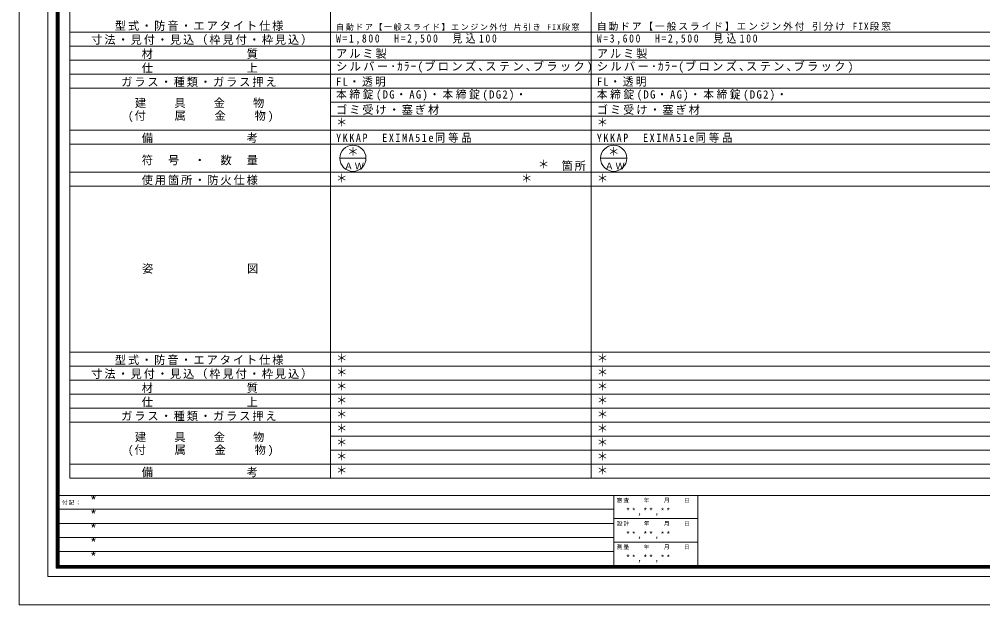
# Model space of a CAD drawing. Units: millimetres, scale not verified. Extents: x -14850 to 14850, y -10500 to 10500.
# Drawn here: x -14850 to 2332, y -10500 to -65 of the extents above; entities that cross this region are included whole.
import ezdxf
from ezdxf.enums import TextEntityAlignment as Align

# ---------------------------------------------------------------- set-up
doc = ezdxf.new("R2010")
doc.units = ezdxf.units.MM
doc.header["$LTSCALE"] = 50
doc.layers.add('0-0_0', color=7, linetype='Continuous')
doc.layers.add('0-1_USER1', color=7, linetype='Continuous', lineweight=18)
doc.styles.add('ＭＳ ゴシック', font='')
doc.styles.get('ＭＳ ゴシック').set_extended_font_data('MS Gothic')

msp = doc.modelspace()

# ---------------------------------------------------------------- linework, layer by layer
at = {"layer": '0-1_USER1'}
for p, q in [((-14850, -10500), (-14850, 10500)), ((-14340.23, -9999.25), (-14340.23, 9987.41)), ((-14190.23, -9849.81), (-14190.23, 9837.97)), ((-14177.82, -9837.41), (-14177.82, 9825.57)), ((-14164.85, -9825), (-14164.85, 9812.59)), ((-14152.44, -9812.03), (-14152.44, 9799.62)), ((-14140.04, -9799.06), (-14140.04, 9787.22)), ((-13949.96, -8247.06), (-13949.96, 9617.94)), ((-9299.96, -8247.06), (-9299.96, 9617.94)), ((-4649.96, -8247.06), (-4649.96, 9617.94)), ((-13949.96, -292.06), (13950.04, -292.06)), ((-13949.96, -542.06), (13950.04, -542.06)), ((-13949.96, -792.06), (13950.04, -792.06)), ((-13949.96, -1042.06), (13950.04, -1042.06)), ((-13949.96, -1292.06), (13950.04, -1292.06)), ((-9299.96, -1542.06), (13950.04, -1542.06)), ((-9299.96, -1792.06), (13950.04, -1792.06)), ((-13949.96, -2042.06), (13950.04, -2042.06)), ((-13949.96, -2292.06), (13950.04, -2292.06)), ((-9133.29, -2542.06), (-8666.63, -2542.06)), ((-4483.29, -2542.06), (-4016.63, -2542.06)), ((-13949.96, -2792.06), (13950.04, -2792.06)), ((-13949.96, -3042.06), (13950.04, -3042.06)), ((-13949.96, -5997.06), (13950.04, -5997.06)), ((-13949.96, -6247.06), (13950.04, -6247.06)), ((-13949.96, -6497.06), (13950.04, -6497.06)), ((-13949.96, -6747.06), (13950.04, -6747.06)), ((-13949.96, -6997.06), (13950.04, -6997.06)), ((-13949.96, -7247.06), (13950.04, -7247.06)), ((-9299.96, -7497.06), (13950.04, -7497.06)), ((-9299.96, -7747.06), (13950.04, -7747.06)), ((-13949.96, -7997.06), (13950.04, -7997.06)), ((-13949.96, -8247.06), (13950.04, -8247.06)), ((-14190.23, -8550.56), (14190.23, -8550.56)), ((-4245.68, -8550.56), (-4245.68, -9849.81)), ((-2746.8, -8550.56), (-2746.8, -9849.81)), ((-4245.68, -8798.68), (-14190.23, -8798.68)), ((-4245.68, -9049.62), (-14190.23, -9049.62)), ((-2746.8, -8965.6), (-4245.68, -8965.6)), ((-4245.68, -9299.44), (-14190.23, -9299.44)), ((-2746.8, -9382.33), (-4245.68, -9382.33)), ((-4245.68, -9549.25), (-14190.23, -9549.25)), ((14190.23, -9849.81), (-14190.23, -9849.81)), ((14177.82, -9837.41), (-14177.82, -9837.41)), ((14165.42, -9825), (-14164.85, -9825)), ((14152.44, -9812.03), (-14152.44, -9812.03)), ((14140.04, -9799.06), (-14140.04, -9799.06)), ((14340.79, -9999.25), (-14340.23, -9999.25)), ((-14850, -10500), (14850, -10500))]:
    msp.add_line(p, q, dxfattribs=at)
for centre in [(-8899.96, -2542.06), (-4249.96, -2542.06)]:
    msp.add_circle(centre, 233.33, dxfattribs=at)

# ---------------------------------------------------------------- texts
at = {"layer": '0-0_0', "style": 'ＭＳ ゴシック'}
for p in [(-9199.96, -2017.06), (-4549.96, -2017.06), (-8999.96, -2542.06), (-4349.96, -2542.06), (-5599.96, -2767.06), (-9199.96, -3017.06), (-5899.96, -3017.06), (-4549.96, -3017.06), (-9199.96, -6222.06), (-4549.96, -6222.06), (-9199.96, -6472.06), (-4549.96, -6472.06), (-9199.96, -6722.06), (-4549.96, -6722.06), (-9199.96, -6972.06), (-4549.96, -6972.06), (-9199.96, -7222.06), (-4549.96, -7222.06), (-9199.96, -7472.06), (-4549.96, -7472.06), (-9199.96, -7722.06), (-4549.96, -7722.06), (-9199.96, -7972.06), (-4549.96, -7972.06), (-9199.96, -8222.06), (-4549.96, -8222.06)]:
    msp.add_text('＊', height=146.6, dxfattribs=at).set_placement(p, align=Align.BOTTOM_LEFT)
at = {"layer": '0-0_0', "attachment_point": 7, "style": 'ＭＳ ゴシック'}
for s, insert, char_height in [('\\T1.19;自動ドア【一般スライド】エンジン外付\\~片引き\\~FIX段窓', (-9199.96, -267.06), 102.6), ('\\T1.19;自動ドア【一般スライド】エンジン外付\\~引分け\\~FIX段窓', (-4549.96, -267.06), 124.6), ('\\T1.36;\\W0.85;W=1,800\\~\\~H=2,500\\~\\~見込100', (-9199.96, -517.06), 146.6), ('\\T1.36;\\W0.85;W=3,600\\~\\~H=2,500\\~\\~見込100', (-4549.96, -517.06), 146.6), ('\\T1.17;アルミ製', (-9199.96, -767.06), 146.6), ('\\T1.17;アルミ製', (-4549.96, -767.06), 146.6), ('\\T1.21;シルバー･ｶﾗｰ(ブロンズ､ステン､ブラック)', (-9199.96, -1017.06), 146.6), ('\\T1.21;シルバー･ｶﾗｰ(ブロンズ､ステン､ブラック)', (-4549.96, -1017.06), 146.6), ('\\T1.22;\\W0.95;FL・透明', (-9199.96, -1267.06), 146.6), ('\\T1.22;\\W0.95;FL・透明', (-4549.96, -1267.06), 146.6), ('\\T1.25;\\W0.95;本締錠(DG・AG)・本締錠(DG2)・', (-9199.96, -1517.06), 146.6), ('\\T1.25;\\W0.95;本締錠(DG・AG)・本締錠(DG2)・', (-4549.96, -1517.06), 146.6), ('\\T1.17;ゴミ受け・塞ぎ材', (-9199.96, -1767.06), 146.6), ('\\T1.17;ゴミ受け・塞ぎ材', (-4549.96, -1767.06), 146.6), ('\\T1.31;\\W0.9;YKKAP\u3000EXIMA51e同等品', (-9199.96, -2267.06), 146.6), ('\\T1.31;\\W0.9;YKKAP\u3000EXIMA51e同等品', (-4549.96, -2267.06), 146.6)]:
    msp.add_mtext(s, dxfattribs=dict(at, insert=insert, char_height=char_height))
at = {"layer": '0-1_USER1', "style": 'ＭＳ ゴシック'}
for p in [(-13590.04, -8798.68), (-13590.04, -9049.62), (-13590.04, -9299.62), (-13590.04, -9550.38), (-13590.04, -9800.38)]:
    msp.add_text('*', height=183.3, dxfattribs=at).set_placement(p, align=Align.BOTTOM_LEFT)
at = {"layer": '0-1_USER1', "attachment_point": 7, "style": 'ＭＳ ゴシック'}
for s, insert, char_height in [('\\T1.17;型式・防音・エアタイト仕様', (-13146.33, -272.06), 146.6), ('\\T1.17;寸法・見付・見込（枠見付・枠見込）', (-13566.33, -522.06), 146.6), ('\\T1.17;材\u3000\u3000\u3000\u3000\u3000\u3000\u3000質', (-12666.33, -772.06), 146.6), ('\\T1.17;仕\u3000\u3000\u3000\u3000\u3000\u3000\u3000上', (-12666.33, -1022.06), 146.6), ('\\T1.17;ガラス・種類・ガラス押え', (-13033, -1272.06), 146.6), ('\\T1.17;建\u3000\u3000具\u3000\u3000金\u3000\u3000物', (-12786.33, -1647.06), 146.6), ('\\T1.19;(付\u3000\u3000属\u3000\u3000金\u3000\u3000物)', (-12913, -1897.06), 146.6), ('\\T1.17;備\u3000\u3000\u3000\u3000\u3000\u3000\u3000考', (-12666.33, -2272.06), 146.6), ('\\T1.17;符\u3000号\u3000・\u3000数\u3000量', (-12666.33, -2667.06), 146.6), ('\\T1.17;ＡＷ', (-9059.96, -2742.06), 117.3), ('\\T1.17;箇所', (-5179.96, -2767.06), 146.6), ('\\T1.17;ＡＷ', (-4409.96, -2742.06), 117.3), ('\\T1.17;使用箇所・防火仕様', (-12666.33, -3022.06), 146.6), ('\\T1.17;姿\u3000\u3000\u3000\u3000\u3000\u3000\u3000図', (-12659.66, -4599.56), 146.6), ('\\T1.17;型式・防音・エアタイト仕様', (-13146.33, -6227.06), 146.6), ('\\T1.17;寸法・見付・見込（枠見付・枠見込）', (-13566.33, -6477.06), 146.6), ('\\T1.17;材\u3000\u3000\u3000\u3000\u3000\u3000\u3000質', (-12666.33, -6727.06), 146.6), ('\\T1.17;仕\u3000\u3000\u3000\u3000\u3000\u3000\u3000上', (-12666.33, -6977.06), 146.6), ('\\T1.17;ガラス・種類・ガラス押え', (-13033, -7227.06), 146.6), ('\\T1.17;建\u3000\u3000具\u3000\u3000金\u3000\u3000物', (-12786.33, -7602.06), 146.6), ('\\T1.19;(付\u3000\u3000属\u3000\u3000金\u3000\u3000物)', (-12913, -7852.06), 146.6), ('\\T1.17;備\u3000\u3000\u3000\u3000\u3000\u3000\u3000考', (-12666.33, -8227.06), 146.6), ('\\T1.17;付記：', (-14090.04, -8723.68), 73.31), ('\\T1.17;審査\u3000\u3000年\u3000\u3000月\u3000\u3000日', (-4195.68, -8683.68), 73.31), ('\\T1.4;\\W0.85;**,**,**', (-4029.7, -8916.54), 110), ('\\T1.17;設計\u3000\u3000年\u3000\u3000月\u3000\u3000日', (-4195.68, -9098.72), 73.31), ('\\T1.4;\\W0.85;**,**,**', (-4029.7, -9333.27), 110), ('\\T1.17;測量\u3000\u3000年\u3000\u3000月\u3000\u3000日', (-4195.68, -9515.45), 73.31), ('\\T1.4;\\W0.85;**,**,**', (-4029.7, -9750), 110)]:
    msp.add_mtext(s, dxfattribs=dict(at, insert=insert, char_height=char_height))

doc.saveas('drawing.dxf')
